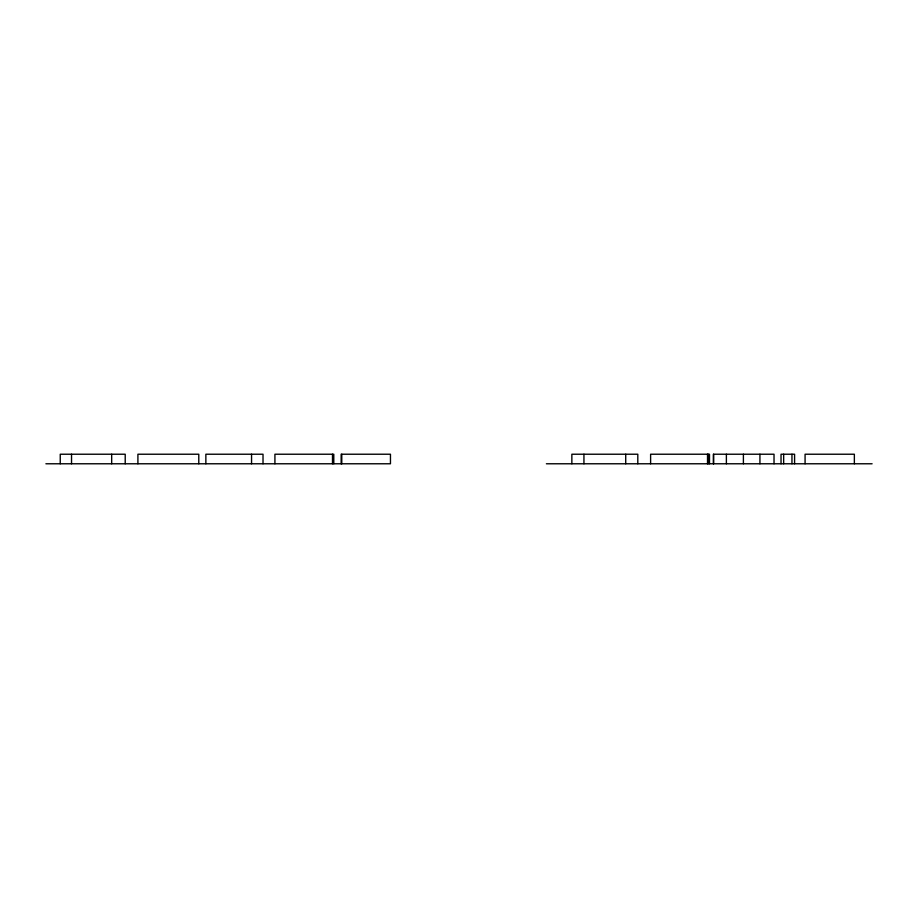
<?xml version="1.0" encoding="UTF-8"?>
<svg xmlns="http://www.w3.org/2000/svg" width="918" height="918" viewBox="0 0 918 918"><rect width="100%" height="100%" fill="white"/><g stroke="black" fill="none" stroke-linecap="round" stroke-linejoin="round"><path stroke-width="1.38" d="M45.9 463.774L390.46 463.774L390.46 454.226L341.163 454.226L341.163 463.774M546.382 463.774L872.1 463.774M854.36 463.774L854.36 454.226L805.075 454.226L805.075 463.774M794.586 463.774L794.586 454.226L781.034 454.226L781.034 463.774M791.959 454.226L791.959 463.774M783.662 454.226L783.662 463.774M774.023 463.774L774.023 454.226L713.389 454.226L713.389 463.774M759.932 454.226L759.932 463.774M743.396 454.226L743.396 463.774M726.379 454.226L726.379 463.774M713.63 454.226L713.63 463.774M709.488 463.774L709.488 454.226L650.61 454.226L650.61 463.774M708.203 454.226L708.203 463.774M707.526 454.226L707.526 463.774M637.803 463.774L637.803 454.226L571.857 454.226L571.857 463.774M625.72 454.226L625.72 463.774M583.94 454.226L583.94 463.774M341.771 454.226L341.771 463.774M333.785 463.774L333.785 454.226L274.918 454.226L274.918 463.774M332.5 454.226L332.5 463.774M263.018 463.774L263.018 454.226L205.862 454.226L205.862 463.774M251.555 454.226L251.555 463.774M198.781 463.774L198.781 454.226L137.907 454.226L137.907 463.774M125.215 463.774L125.215 454.226L60.244 454.226L60.244 463.774M111.675 454.226L111.675 463.774M71.535 454.226L71.535 463.774"/></g></svg>
